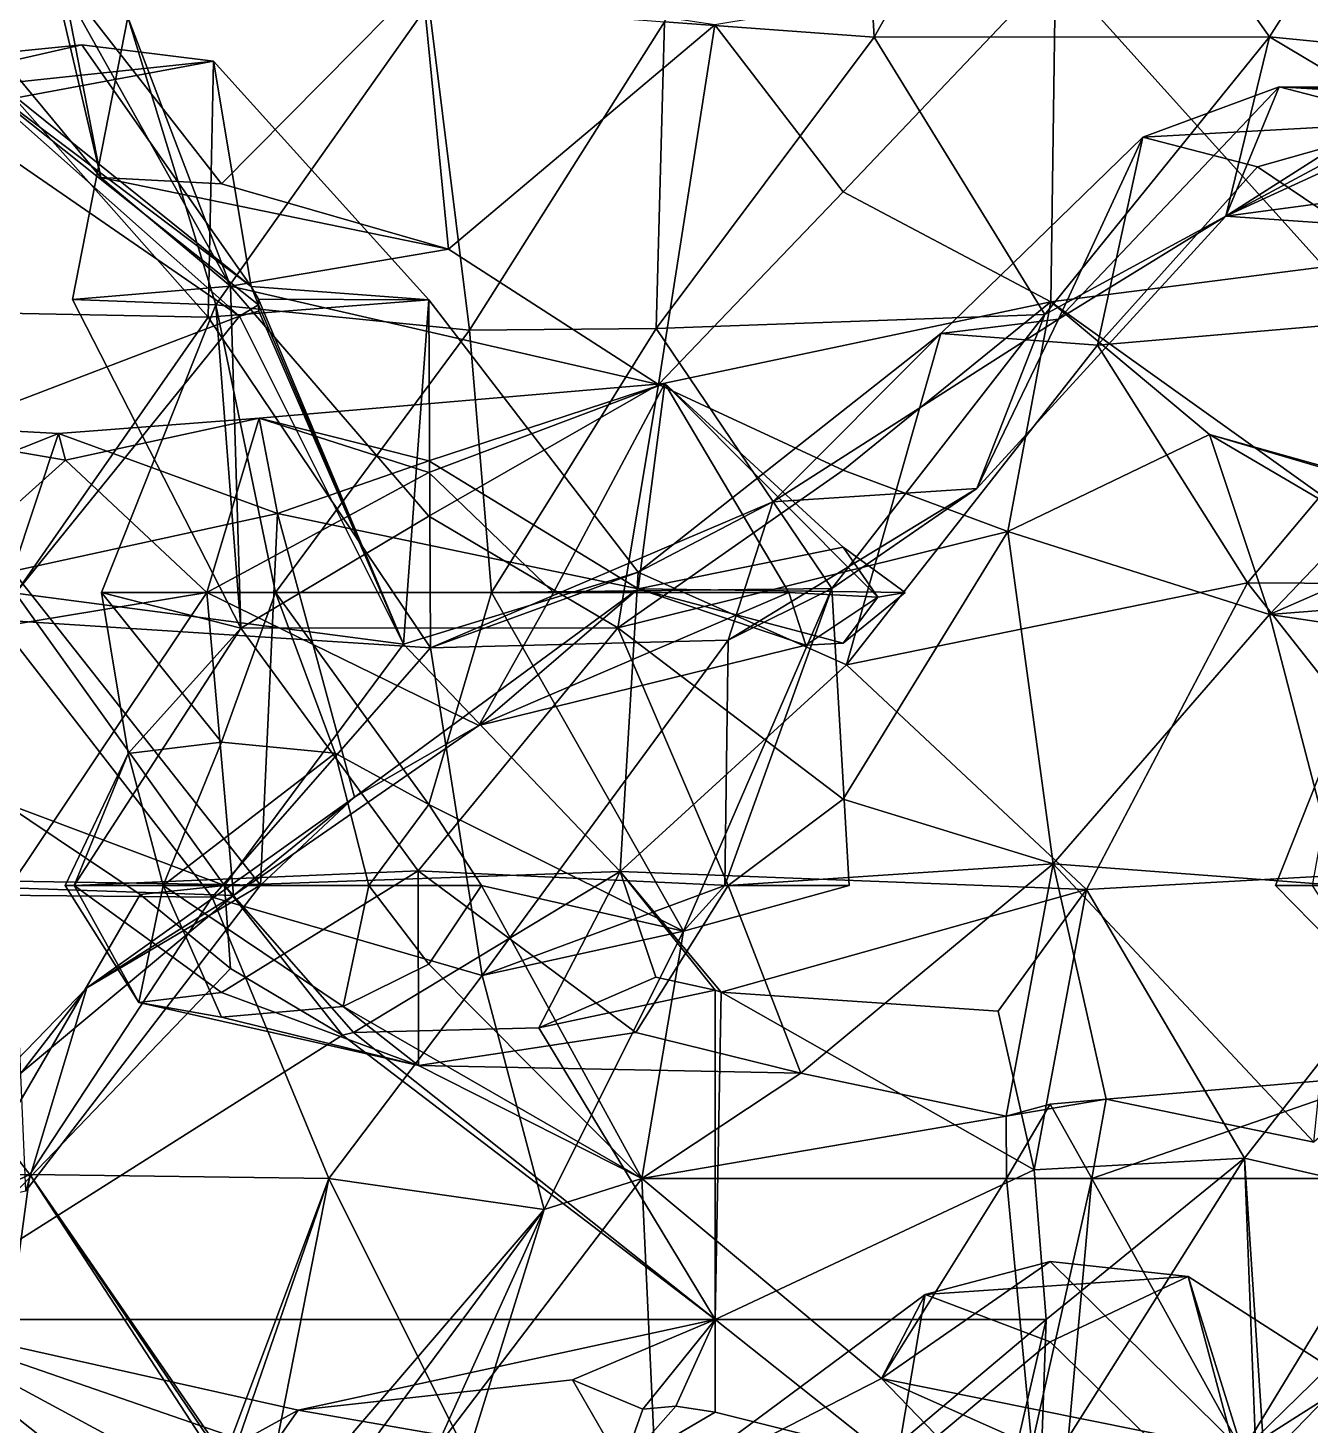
# Model space of a CAD drawing. Extents: x 290083 to 295691, y 4553739 to 4561622.
# Drawn here: x 293978.2 to 294056.2, y 4558589 to 4558674 of the extents above; entities that cross this region are included whole.
import ezdxf

# ---------------------------------------------------------------- set-up
doc = ezdxf.new("R2010")
doc.units = 0
doc.layers.add('Au_ppm_Pref_-_0_3', color=7, linetype='CONTINUOUS')

msp = doc.modelspace()

# ---------------------------------------------------------------- linework, layer by layer
at = {"layer": 'Au_ppm_Pref_-_0_3'}
for points in [[(294016.916, 4558674.368, 1918.047), (294028.499, 4558693.715, 1918.579), (294029.667, 4558673.424, 1922.829)], [(294028.499, 4558693.715, 1918.579), (294040.315, 4558692.328, 1924.568), (294029.667, 4558673.424, 1922.829)], [(294053.712, 4558673.447, 1924.016), (294029.667, 4558673.424, 1922.829), (294040.315, 4558692.328, 1924.568)], [(294065.306, 4558691.689, 1924.691), (294053.712, 4558673.447, 1924.016), (294040.315, 4558692.328, 1924.568)], [(294053.712, 4558673.447, 1924.016), (294065.306, 4558691.689, 1924.691), (294075.143, 4558671.323, 1921.592)], [(293971.927, 4558677.814, 1894.645), (293982.628, 4558664.892, 1894.645), (293979.605, 4558677.815, 1889.562)], [(293982.628, 4558664.892, 1894.645), (293971.927, 4558677.814, 1894.645), (293980.408, 4558676.379, 1900.608)], [(294002.179, 4558676.847, 1889.788), (293979.605, 4558677.815, 1889.562), (293989.978, 4558664.507, 1891.051)], [(293982.628, 4558664.892, 1894.645), (293989.978, 4558664.507, 1891.051), (293979.605, 4558677.815, 1889.562)], [(294027.775, 4558664.018, 1896.828), (294040.691, 4558677.62, 1896.915), (294019.965, 4558674.182, 1893.951)], [(294027.775, 4558664.018, 1896.828), (294040.411, 4558657.33, 1900.513), (294040.691, 4558677.62, 1896.915)], [(294040.691, 4558677.62, 1896.915), (294040.411, 4558657.33, 1900.513), (294057.039, 4558659.454, 1895.999)], [(294057.039, 4558659.454, 1895.999), (294065.562, 4558675.348, 1894.349), (294040.691, 4558677.62, 1896.915)], [(293982.628, 4558664.892, 1894.645), (293980.408, 4558676.379, 1900.608), (293990.526, 4558658.277, 1900.689)], [(293990.526, 4558658.277, 1900.689), (293980.408, 4558676.379, 1900.608), (293984.266, 4558674.638, 1907.607)], [(294002.179, 4558676.847, 1889.788), (293989.978, 4558664.507, 1891.051), (294003.785, 4558660.525, 1895.251)], [(294002.179, 4558676.847, 1889.788), (294003.785, 4558660.525, 1895.251), (294019.965, 4558674.182, 1893.951)], [(294002.587, 4558675.456, 1912.529), (293989.625, 4558657.149, 1912.502), (293984.266, 4558674.638, 1907.607)], [(294002.587, 4558675.456, 1912.529), (294005.061, 4558655.601, 1917.782), (293989.625, 4558657.149, 1912.502)], [(294016.916, 4558674.368, 1918.047), (294005.061, 4558655.601, 1917.782), (294002.587, 4558675.456, 1912.529)], [(293989.625, 4558657.149, 1912.502), (293980.911, 4558657.469, 1906.523), (293984.266, 4558674.638, 1907.607)], [(293990.526, 4558658.277, 1900.689), (293984.266, 4558674.638, 1907.607), (293980.911, 4558657.469, 1906.523)], [(294016.54, 4558652.306, 1899.349), (294019.965, 4558674.182, 1893.951), (294003.785, 4558660.525, 1895.251)], [(294005.061, 4558655.601, 1917.782), (294016.916, 4558674.368, 1918.047), (294016.405, 4558655.707, 1923.175)], [(294016.916, 4558674.368, 1918.047), (294029.667, 4558673.424, 1922.829), (294016.405, 4558655.707, 1923.175)], [(294019.965, 4558674.182, 1893.951), (294016.54, 4558652.306, 1899.349), (294027.775, 4558664.018, 1896.828)], [(293974.353, 4558672.246, 1946.599), (293966.359, 4558669.517, 1943.338), (293981.47, 4558672.969, 1946.454)], [(293966.359, 4558669.517, 1943.338), (293989.49, 4558671.961, 1943.038), (293981.47, 4558672.969, 1946.454)], [(293981.47, 4558672.969, 1946.454), (293991.781, 4558658.268, 1948.618), (293974.353, 4558672.246, 1946.599)], [(293989.49, 4558671.961, 1943.038), (293991.781, 4558658.268, 1948.618), (293981.47, 4558672.969, 1946.454)], [(294040.045, 4558656.57, 1924.365), (294016.405, 4558655.707, 1923.175), (294029.667, 4558673.424, 1922.829)], [(294053.712, 4558673.447, 1924.016), (294040.045, 4558656.57, 1924.365), (294029.667, 4558673.424, 1922.829)], [(294053.712, 4558673.447, 1924.016), (294051.06, 4558662.542, 1930.955), (294040.045, 4558656.57, 1924.365)], [(294053.712, 4558673.447, 1924.016), (294068.164, 4558664.837, 1925.576), (294051.06, 4558662.542, 1930.955)], [(294075.143, 4558671.323, 1921.592), (294068.164, 4558664.837, 1925.576), (294053.712, 4558673.447, 1924.016)], [(293989.49, 4558671.961, 1943.038), (293966.359, 4558669.517, 1943.338), (293977.379, 4558669.718, 1938.076)], [(293991.068, 4558656.452, 1948.889), (293970, 4558670.969, 1946.799), (293973.524, 4558672.003, 1946.64)], [(293973.524, 4558672.003, 1946.64), (293974.353, 4558672.246, 1946.599), (293991.781, 4558658.268, 1948.618)], [(293973.524, 4558672.003, 1946.64), (293992.228, 4558657.158, 1948.784), (293991.068, 4558656.452, 1948.889)], [(293992.228, 4558657.158, 1948.784), (293973.524, 4558672.003, 1946.64), (293991.781, 4558658.268, 1948.618)], [(293989.49, 4558671.961, 1943.038), (293977.379, 4558669.718, 1938.076), (293989.167, 4558656.393, 1936.961)], [(294002.581, 4558657.458, 1942.16), (293989.49, 4558671.961, 1943.038), (293989.167, 4558656.393, 1936.961)], [(294002.581, 4558657.458, 1942.16), (293991.781, 4558658.268, 1948.618), (293989.49, 4558671.961, 1943.038)], [(293970, 4558670.969, 1946.799), (293991.068, 4558656.452, 1948.889), (293973.872, 4558649.899, 1949.885)], [(294054.289, 4558670.406, 1937.227), (294045.997, 4558667.335, 1942.159), (294040.871, 4558656.267, 1936.015)], [(294051.06, 4558662.542, 1930.955), (294054.289, 4558670.406, 1937.227), (294040.871, 4558656.267, 1936.015)], [(294054.289, 4558670.406, 1937.227), (294062.59, 4558668.248, 1941.22), (294045.997, 4558667.335, 1942.159)], [(294051.06, 4558662.542, 1930.955), (294063.321, 4558670.339, 1932.991), (294054.289, 4558670.406, 1937.227)], [(294051.06, 4558662.542, 1930.955), (294064.639, 4558669.822, 1931.872), (294063.321, 4558670.339, 1932.991)], [(294054.289, 4558670.406, 1937.227), (294063.321, 4558670.339, 1932.991), (294067.787, 4558670.073, 1933.062)], [(294054.289, 4558670.406, 1937.227), (294067.787, 4558670.073, 1933.062), (294076.819, 4558669.056, 1937.659)], [(294076.819, 4558669.056, 1937.659), (294062.59, 4558668.248, 1941.22), (294054.289, 4558670.406, 1937.227)], [(293965.51, 4558656.862, 1936.767), (293989.167, 4558656.393, 1936.961), (293977.379, 4558669.718, 1938.076)], [(294064.639, 4558669.822, 1931.872), (294051.06, 4558662.542, 1930.955), (294066.597, 4558669.678, 1931.832)], [(294066.597, 4558669.678, 1931.832), (294051.06, 4558662.542, 1930.955), (294081.242, 4558660.462, 1930.363)], [(294062.59, 4558668.248, 1941.22), (294052.974, 4558665.535, 1944.848), (294045.997, 4558667.335, 1942.159)], [(294062.59, 4558668.248, 1941.22), (294066.151, 4558656.666, 1946.182), (294052.974, 4558665.535, 1944.848)], [(294043.242, 4558654.69, 1945.821), (294033.72, 4558655.412, 1942.159), (294045.997, 4558667.335, 1942.159)], [(294045.997, 4558667.335, 1942.159), (294033.72, 4558655.412, 1942.159), (294040.871, 4558656.267, 1936.015)], [(294043.242, 4558654.69, 1945.821), (294045.997, 4558667.335, 1942.159), (294052.974, 4558665.535, 1944.848)], [(294043.242, 4558654.69, 1945.821), (294052.974, 4558665.535, 1944.848), (294066.151, 4558656.666, 1946.182)], [(294003.785, 4558660.525, 1895.251), (293982.628, 4558664.892, 1894.645), (293990.526, 4558658.277, 1900.689)], [(294003.785, 4558660.525, 1895.251), (293989.978, 4558664.507, 1891.051), (293982.628, 4558664.892, 1894.645)], [(294051.06, 4558662.542, 1930.955), (294068.164, 4558664.837, 1925.576), (294081.242, 4558660.462, 1930.363)], [(294040.411, 4558657.33, 1900.513), (294027.775, 4558664.018, 1896.828), (294016.54, 4558652.306, 1899.349)], [(294035.904, 4558645.973, 1930.281), (294051.06, 4558662.542, 1930.955), (294040.871, 4558656.267, 1936.015)], [(294040.045, 4558656.57, 1924.365), (294051.06, 4558662.542, 1930.955), (294035.904, 4558645.973, 1930.281)], [(294003.785, 4558660.525, 1895.251), (293990.526, 4558658.277, 1900.689), (294016.54, 4558652.306, 1899.349)], [(294057.039, 4558659.454, 1895.999), (294040.411, 4558657.33, 1900.513), (294059.297, 4558643.833, 1900.584)], [(293990.526, 4558658.277, 1900.689), (293980.911, 4558657.469, 1906.523), (293991.142, 4558637.481, 1907.795)], [(294002.577, 4558644.297, 1902.133), (294016.54, 4558652.306, 1899.349), (293990.526, 4558658.277, 1900.689)], [(294002.577, 4558644.297, 1902.133), (293990.526, 4558658.277, 1900.689), (293991.142, 4558637.481, 1907.795)], [(293992.228, 4558657.158, 1948.784), (293991.781, 4558658.268, 1948.618), (293992.227, 4558657.493, 1948.733)], [(294002.581, 4558657.458, 1942.16), (293992.227, 4558657.493, 1948.733), (293991.781, 4558658.268, 1948.618)], [(293992.227, 4558657.493, 1948.733), (294001.045, 4558636.514, 1946.331), (293992.228, 4558657.158, 1948.784)], [(294002.581, 4558657.458, 1942.16), (294001.045, 4558636.514, 1946.331), (293992.227, 4558657.493, 1948.733)], [(293965.51, 4558656.862, 1936.767), (293976.304, 4558637.996, 1936.796), (293989.167, 4558656.393, 1936.961)], [(293980.911, 4558657.469, 1906.523), (293989.625, 4558657.149, 1912.502), (293991.142, 4558637.481, 1907.795)], [(293993.259, 4558639.651, 1917.85), (293982.676, 4558639.651, 1912.463), (293989.625, 4558657.149, 1912.502)], [(293982.676, 4558639.651, 1912.463), (293991.142, 4558637.481, 1907.795), (293989.625, 4558657.149, 1912.502)], [(294002.581, 4558657.458, 1942.16), (293989.167, 4558656.393, 1936.961), (294002.682, 4558636.284, 1937.293)], [(294005.061, 4558655.601, 1917.782), (293993.259, 4558639.651, 1917.85), (293989.625, 4558657.149, 1912.502)], [(293991.068, 4558656.452, 1948.889), (293992.228, 4558657.158, 1948.784), (293992.232, 4558656.756, 1948.842)], [(294001.045, 4558636.514, 1946.331), (293991.068, 4558656.452, 1948.889), (293992.232, 4558656.756, 1948.842)], [(293992.228, 4558657.158, 1948.784), (294001.045, 4558636.514, 1946.331), (293992.232, 4558656.756, 1948.842)], [(294002.581, 4558657.458, 1942.16), (294015.314, 4558640.882, 1942.318), (294001.045, 4558636.514, 1946.331)], [(294002.581, 4558657.458, 1942.16), (294002.682, 4558636.284, 1937.293), (294015.314, 4558640.882, 1942.318)], [(294027.775, 4558647.087, 1903.063), (294040.411, 4558657.33, 1900.513), (294016.54, 4558652.306, 1899.349)], [(294037.791, 4558643.361, 1907.606), (294040.411, 4558657.33, 1900.513), (294027.775, 4558647.087, 1903.063)], [(294050.065, 4558649.253, 1905.156), (294040.411, 4558657.33, 1900.513), (294037.791, 4558643.361, 1907.606)], [(294040.411, 4558657.33, 1900.513), (294050.065, 4558649.253, 1905.156), (294059.297, 4558643.833, 1900.584)], [(294066.151, 4558656.666, 1946.182), (294052.363, 4558640.239, 1948.491), (294043.242, 4558654.69, 1945.821)], [(294076.579, 4558640.105, 1947.312), (294052.363, 4558640.239, 1948.491), (294066.151, 4558656.666, 1946.182)], [(293977.443, 4558639.602, 1948.167), (293973.872, 4558649.899, 1949.885), (293991.068, 4558656.452, 1948.889)], [(293976.304, 4558637.996, 1936.796), (294002.682, 4558636.284, 1937.293), (293989.167, 4558656.393, 1936.961)], [(293991.068, 4558656.452, 1948.889), (294001.045, 4558636.514, 1946.331), (293977.443, 4558639.602, 1948.167)], [(294027.09, 4558639.893, 1924.468), (294016.405, 4558655.707, 1923.175), (294040.045, 4558656.57, 1924.365)], [(294040.871, 4558656.267, 1936.015), (294033.72, 4558655.412, 1942.159), (294023.496, 4558645.176, 1936.391)], [(294040.871, 4558656.267, 1936.015), (294023.496, 4558645.176, 1936.391), (294035.904, 4558645.973, 1930.281)], [(294035.904, 4558645.973, 1930.281), (294027.09, 4558639.893, 1924.468), (294040.045, 4558656.57, 1924.365)], [(294006.383, 4558639.651, 1922.547), (293993.259, 4558639.651, 1917.85), (294005.061, 4558655.601, 1917.782)], [(294006.383, 4558639.651, 1922.547), (294005.061, 4558655.601, 1917.782), (294016.405, 4558655.707, 1923.175)], [(294016.405, 4558655.707, 1923.175), (294027.09, 4558639.893, 1924.468), (294006.383, 4558639.651, 1922.547)], [(294027.972, 4558635.263, 1947.659), (294015.314, 4558640.882, 1942.318), (294033.72, 4558655.412, 1942.159)], [(294033.72, 4558655.412, 1942.159), (294015.314, 4558640.882, 1942.318), (294023.496, 4558645.176, 1936.391)], [(294043.242, 4558654.69, 1945.821), (294027.972, 4558635.263, 1947.659), (294033.72, 4558655.412, 1942.159)], [(294043.242, 4558654.69, 1945.821), (294052.363, 4558640.239, 1948.491), (294027.972, 4558635.263, 1947.659)], [(293992.266, 4558650.262, 1878.15), (294016.927, 4558652.362, 1876.827), (294002.577, 4558647.67, 1879.5)], [(294016.927, 4558652.362, 1876.827), (293992.266, 4558650.262, 1878.15), (294002.577, 4558646.953, 1874.393)], [(294002.577, 4558647.67, 1879.5), (294016.927, 4558652.362, 1876.827), (294015.314, 4558639.885, 1882.702)], [(294016.927, 4558652.362, 1876.827), (294002.577, 4558646.953, 1874.393), (294010.17, 4558639.651, 1873.247)], [(294014.078, 4558637.512, 1906.039), (294016.54, 4558652.306, 1899.349), (294002.577, 4558644.297, 1902.133)], [(294016.927, 4558652.362, 1876.827), (294010.17, 4558639.651, 1873.247), (294024.476, 4558639.651, 1875.271)], [(294014.078, 4558637.512, 1906.039), (294027.775, 4558647.087, 1903.063), (294016.54, 4558652.306, 1899.349)], [(294027.775, 4558642.409, 1877.746), (294015.314, 4558639.885, 1882.702), (294016.927, 4558652.362, 1876.827)], [(294024.476, 4558639.651, 1875.271), (294029.892, 4558639.367, 1876.194), (294016.927, 4558652.362, 1876.827)], [(294016.927, 4558652.362, 1876.827), (294029.892, 4558639.367, 1876.194), (294027.775, 4558642.409, 1877.746)], [(293980.061, 4558649.324, 1881.316), (293963.326, 4558642.668, 1883.354), (293966.922, 4558650.032, 1878.296)], [(293966.922, 4558650.032, 1878.296), (293980.474, 4558647.698, 1875.603), (293980.061, 4558649.324, 1881.316)], [(293966.922, 4558650.032, 1878.296), (293967.569, 4558636.096, 1873.387), (293980.474, 4558647.698, 1875.603)], [(293980.474, 4558647.698, 1875.603), (293992.266, 4558650.262, 1878.15), (293980.061, 4558649.324, 1881.316)], [(293993.383, 4558644.463, 1884.521), (293980.061, 4558649.324, 1881.316), (293992.266, 4558650.262, 1878.15)], [(293992.266, 4558650.262, 1878.15), (293980.474, 4558647.698, 1875.603), (293989.078, 4558639.651, 1873.307)], [(293989.078, 4558639.651, 1873.307), (294002.577, 4558646.953, 1874.393), (293992.266, 4558650.262, 1878.15)], [(294002.577, 4558647.67, 1879.5), (293993.383, 4558644.463, 1884.521), (293992.266, 4558650.262, 1878.15)], [(293977.281, 4558640.96, 1888.849), (293963.326, 4558642.668, 1883.354), (293980.061, 4558649.324, 1881.316)], [(293993.383, 4558644.463, 1884.521), (293977.281, 4558640.96, 1888.849), (293980.061, 4558649.324, 1881.316)], [(294050.065, 4558649.253, 1905.156), (294037.791, 4558643.361, 1907.606), (294053.704, 4558638.314, 1910.471)], [(294061.071, 4558646.017, 1906.523), (294050.065, 4558649.253, 1905.156), (294053.704, 4558638.314, 1910.471)], [(294065.573, 4558644.919, 1904.767), (294059.297, 4558643.833, 1900.584), (294050.065, 4558649.253, 1905.156)], [(294065.573, 4558644.919, 1904.767), (294050.065, 4558649.253, 1905.156), (294061.071, 4558646.017, 1906.523)], [(293980.474, 4558647.698, 1875.603), (293967.569, 4558636.096, 1873.387), (293989.078, 4558639.651, 1873.307)], [(293993.383, 4558644.463, 1884.521), (294002.577, 4558647.67, 1879.5), (294015.314, 4558639.885, 1882.702)], [(293989.078, 4558639.651, 1873.307), (294010.17, 4558639.651, 1873.247), (294002.577, 4558646.953, 1874.393)], [(294027.775, 4558647.087, 1903.063), (294014.078, 4558637.512, 1906.039), (294037.791, 4558643.361, 1907.606)], [(294020.78, 4558636.757, 1931.2), (294035.904, 4558645.973, 1930.281), (294023.496, 4558645.176, 1936.391)], [(294020.78, 4558636.757, 1931.2), (294027.09, 4558639.893, 1924.468), (294035.904, 4558645.973, 1930.281)], [(294061.071, 4558646.017, 1906.523), (294053.704, 4558638.314, 1910.471), (294065.573, 4558643.499, 1907.806)], [(294020.78, 4558636.757, 1931.2), (294023.496, 4558645.176, 1936.391), (294002.682, 4558636.284, 1937.293)], [(294023.496, 4558645.176, 1936.391), (294015.314, 4558640.882, 1942.318), (294002.682, 4558636.284, 1937.293)], [(293992.333, 4558621.858, 1889.081), (293977.281, 4558640.96, 1888.849), (293993.383, 4558644.463, 1884.521)], [(293991.142, 4558637.481, 1907.795), (294014.078, 4558637.512, 1906.039), (294002.577, 4558644.297, 1902.133)], [(293998.055, 4558627.212, 1881.954), (293992.333, 4558621.858, 1889.081), (293993.383, 4558644.463, 1884.521)], [(293998.055, 4558627.212, 1881.954), (293993.383, 4558644.463, 1884.521), (294015.314, 4558639.885, 1882.702)], [(294037.791, 4558643.361, 1907.606), (294014.078, 4558637.512, 1906.039), (294027.775, 4558627.074, 1908.27)], [(294040.546, 4558623.142, 1912.812), (294037.791, 4558643.361, 1907.606), (294027.775, 4558627.074, 1908.27)], [(294040.546, 4558623.142, 1912.812), (294053.704, 4558638.314, 1910.471), (294037.791, 4558643.361, 1907.606)], [(294070.747, 4558639.651, 1908.962), (294065.573, 4558643.499, 1907.806), (294053.704, 4558638.314, 1910.471)], [(294031.547, 4558639.651, 1878.604), (294015.314, 4558639.885, 1882.702), (294027.775, 4558642.409, 1877.746)], [(294029.892, 4558639.367, 1876.194), (294031.547, 4558639.651, 1878.604), (294027.775, 4558642.409, 1877.746)], [(293977.253, 4558622.09, 1894.848), (293977.281, 4558640.96, 1888.849), (293992.333, 4558621.858, 1889.081)], [(294001.045, 4558636.514, 1946.331), (294015.314, 4558640.882, 1942.318), (294014.223, 4558622.68, 1949.468)], [(294027.972, 4558635.263, 1947.659), (294014.223, 4558622.68, 1949.468), (294015.314, 4558640.882, 1942.318)], [(293989.078, 4558639.651, 1873.307), (293967.569, 4558636.096, 1873.387), (293977.064, 4558621.687, 1872.38)], [(293990.692, 4558621.23, 1876.646), (293989.078, 4558639.651, 1873.307), (293977.064, 4558621.687, 1872.38)], [(293989.978, 4558630.546, 1915.367), (293984.295, 4558629.869, 1912.463), (293982.676, 4558639.651, 1912.463)], [(293989.978, 4558630.546, 1915.367), (293982.676, 4558639.651, 1912.463), (293993.259, 4558639.651, 1917.85)], [(293991.142, 4558637.481, 1907.795), (293982.676, 4558639.651, 1912.463), (293984.295, 4558629.869, 1912.463)], [(293989.078, 4558639.651, 1873.307), (293990.692, 4558621.23, 1876.646), (294005.619, 4558631.572, 1875.568)], [(293989.078, 4558639.651, 1873.307), (294005.619, 4558631.572, 1875.568), (294010.17, 4558639.651, 1873.247)], [(293996.889, 4558629.876, 1918.402), (293989.978, 4558630.546, 1915.367), (293993.259, 4558639.651, 1917.85)], [(294002.577, 4558626.76, 1920.044), (293996.889, 4558629.876, 1918.402), (293993.259, 4558639.651, 1917.85)], [(294002.577, 4558626.76, 1920.044), (293993.259, 4558639.651, 1917.85), (294006.383, 4558639.651, 1922.547)], [(293998.055, 4558627.212, 1881.954), (294015.314, 4558639.885, 1882.702), (294005.619, 4558631.572, 1875.568)], [(294018.059, 4558619.048, 1923.911), (294002.577, 4558626.76, 1920.044), (294006.383, 4558639.651, 1922.547)], [(294005.619, 4558631.572, 1875.568), (294015.314, 4558639.885, 1882.702), (294025.517, 4558636.457, 1876.827)], [(294005.619, 4558631.572, 1875.568), (294025.517, 4558636.457, 1876.827), (294024.476, 4558639.651, 1875.271)], [(294005.619, 4558631.572, 1875.568), (294024.476, 4558639.651, 1875.271), (294010.17, 4558639.651, 1873.247)], [(294018.059, 4558619.048, 1923.911), (294006.383, 4558639.651, 1922.547), (294027.09, 4558639.893, 1924.468)], [(294025.517, 4558636.457, 1876.827), (294015.314, 4558639.885, 1882.702), (294027.775, 4558636.572, 1877.853)], [(294027.775, 4558636.572, 1877.853), (294015.314, 4558639.885, 1882.702), (294031.547, 4558639.651, 1878.604)], [(294028.154, 4558621.833, 1924.341), (294018.059, 4558619.048, 1923.911), (294027.09, 4558639.893, 1924.468)], [(294020.78, 4558636.757, 1931.2), (294020.592, 4558621.833, 1929.185), (294027.09, 4558639.893, 1924.468)], [(294020.592, 4558621.833, 1929.185), (294028.154, 4558621.833, 1924.341), (294027.09, 4558639.893, 1924.468)], [(294025.517, 4558636.457, 1876.827), (294029.892, 4558639.367, 1876.194), (294024.476, 4558639.651, 1875.271)], [(294027.775, 4558636.572, 1877.853), (294031.547, 4558639.651, 1878.604), (294029.892, 4558639.367, 1876.194)], [(294027.972, 4558635.263, 1947.659), (294052.363, 4558640.239, 1948.491), (294042.569, 4558621.589, 1949.854)], [(294052.363, 4558640.239, 1948.491), (294066.012, 4558622.903, 1946.63), (294042.569, 4558621.589, 1949.854)], [(294066.012, 4558622.903, 1946.63), (294052.363, 4558640.239, 1948.491), (294076.579, 4558640.105, 1947.312)], [(294065.573, 4558636.547, 1907.558), (294070.747, 4558639.651, 1908.962), (294053.704, 4558638.314, 1910.471)], [(293976.645, 4558626.9, 1951.359), (293977.443, 4558639.602, 1948.167), (293990.161, 4558621.838, 1949.468)], [(294001.045, 4558636.514, 1946.331), (293990.161, 4558621.838, 1949.468), (293977.443, 4558639.602, 1948.167)], [(294025.517, 4558636.457, 1876.827), (294027.775, 4558636.572, 1877.853), (294029.892, 4558639.367, 1876.194)], [(293989.407, 4558621.129, 1936.692), (293976.304, 4558637.996, 1936.796), (293965.064, 4558621.341, 1933.772)], [(293976.304, 4558637.996, 1936.796), (293989.407, 4558621.129, 1936.692), (294002.682, 4558636.284, 1937.293)], [(294040.546, 4558623.142, 1912.812), (294057.997, 4558621.833, 1908.891), (294053.704, 4558638.314, 1910.471)], [(294065.573, 4558636.547, 1907.558), (294053.704, 4558638.314, 1910.471), (294057.997, 4558621.833, 1908.891)], [(294001.938, 4558622.726, 1908.292), (293991.142, 4558637.481, 1907.795), (293981.006, 4558621.833, 1908.233)], [(293984.295, 4558629.869, 1912.463), (293981.006, 4558621.833, 1908.233), (293991.142, 4558637.481, 1907.795)], [(294001.938, 4558622.726, 1908.292), (294014.078, 4558637.512, 1906.039), (293991.142, 4558637.481, 1907.795)], [(294020.784, 4558621.833, 1909.819), (294014.078, 4558637.512, 1906.039), (294001.938, 4558622.726, 1908.292)], [(294014.078, 4558637.512, 1906.039), (294020.784, 4558621.833, 1909.819), (294027.775, 4558627.074, 1908.27)], [(293989.407, 4558621.129, 1936.692), (294005.816, 4558616.349, 1931.742), (294002.682, 4558636.284, 1937.293)], [(294001.045, 4558636.514, 1946.331), (294014.223, 4558622.68, 1949.468), (293990.161, 4558621.838, 1949.468)], [(294020.78, 4558636.757, 1931.2), (294002.682, 4558636.284, 1937.293), (294005.816, 4558616.349, 1931.742)], [(294020.78, 4558636.757, 1931.2), (294005.816, 4558616.349, 1931.742), (294020.592, 4558621.833, 1929.185)], [(294027.972, 4558635.263, 1947.659), (294042.569, 4558621.589, 1949.854), (294014.223, 4558622.68, 1949.468)], [(294054.08, 4558621.833, 1924.341), (294056.319, 4558621.833, 1928.704), (294058.211, 4558632.245, 1924.341)], [(294058.211, 4558632.245, 1924.341), (294059.545, 4558621.833, 1921.5), (294054.08, 4558621.833, 1924.341)], [(293998.055, 4558627.212, 1881.954), (294005.619, 4558631.572, 1875.568), (293990.692, 4558621.23, 1876.646)], [(293989.978, 4558630.546, 1915.367), (293986.42, 4558621.833, 1917.056), (293984.295, 4558629.869, 1912.463)], [(293989.978, 4558630.546, 1915.367), (293996.889, 4558629.876, 1918.402), (293986.42, 4558621.833, 1917.056)], [(293980.455, 4558621.833, 1912.463), (293984.295, 4558629.869, 1912.463), (293986.42, 4558621.833, 1917.056)], [(293984.295, 4558629.869, 1912.463), (293980.455, 4558621.833, 1912.463), (293981.006, 4558621.833, 1908.233)], [(293986.42, 4558621.833, 1917.056), (293996.889, 4558629.876, 1918.402), (293998.938, 4558621.833, 1920.117)], [(294002.577, 4558626.76, 1920.044), (293998.938, 4558621.833, 1920.117), (293996.889, 4558629.876, 1918.402)], [(293985.015, 4558621.288, 1950.775), (293970, 4558595.43, 1949.529), (293976.645, 4558626.9, 1951.359)], [(293976.645, 4558626.9, 1951.359), (293990.161, 4558621.838, 1949.468), (293985.015, 4558621.288, 1950.775)], [(293981.779, 4558615.61, 1882.766), (293992.333, 4558621.858, 1889.081), (293998.055, 4558627.212, 1881.954)], [(293981.779, 4558615.61, 1882.766), (293998.055, 4558627.212, 1881.954), (293990.692, 4558621.23, 1876.646)], [(294040.546, 4558623.142, 1912.812), (294027.775, 4558627.074, 1908.27), (294020.784, 4558621.833, 1909.819)], [(294005.775, 4558621.833, 1919.909), (293998.938, 4558621.833, 1920.117), (294002.577, 4558626.76, 1920.044)], [(294018.059, 4558619.048, 1923.911), (294005.775, 4558621.833, 1919.909), (294002.577, 4558626.76, 1920.044)], [(294001.938, 4558622.726, 1908.292), (293981.006, 4558621.833, 1908.233), (293989.978, 4558615.331, 1910.295)], [(294001.956, 4558610.895, 1913.374), (294001.938, 4558622.726, 1908.292), (293989.978, 4558615.331, 1910.295)], [(293997.989, 4558612.901, 1949.889), (293990.161, 4558621.838, 1949.468), (294014.223, 4558622.68, 1949.468)], [(293997.989, 4558612.901, 1949.889), (294014.223, 4558622.68, 1949.468), (294009.269, 4558613.182, 1949.894)], [(294001.956, 4558610.895, 1913.374), (294015.176, 4558612.901, 1909.485), (294001.938, 4558622.726, 1908.292)], [(294020.784, 4558621.833, 1909.819), (294001.938, 4558622.726, 1908.292), (294015.176, 4558612.901, 1909.485)], [(294009.269, 4558613.182, 1949.894), (294014.223, 4558622.68, 1949.468), (294016.391, 4558616.256, 1950.173)], [(294014.223, 4558622.68, 1949.468), (294020, 4558615.457, 1950.09), (294016.391, 4558616.256, 1950.173)], [(294014.223, 4558622.68, 1949.468), (294020.368, 4558615.336, 1950.087), (294020, 4558615.457, 1950.09)], [(294020.368, 4558615.336, 1950.087), (294014.223, 4558622.68, 1949.468), (294042.569, 4558621.589, 1949.854)], [(294040.546, 4558623.142, 1912.812), (294020.784, 4558621.833, 1909.819), (294025.198, 4558610.415, 1913.381)], [(294040.546, 4558623.142, 1912.812), (294025.198, 4558610.415, 1913.381), (294037.694, 4558607.806, 1918.402)], [(294040.546, 4558623.142, 1912.812), (294037.694, 4558607.806, 1918.402), (294043.783, 4558608.835, 1918.402)], [(294040.546, 4558623.142, 1912.812), (294043.783, 4558608.835, 1918.402), (294056.405, 4558606.222, 1912.373)], [(294040.546, 4558623.142, 1912.812), (294056.405, 4558606.222, 1912.373), (294057.997, 4558621.833, 1908.891)], [(294042.569, 4558621.589, 1949.854), (294066.012, 4558622.903, 1946.63), (294052.195, 4558605.252, 1947.387)], [(294066.012, 4558622.903, 1946.63), (294067.793, 4558601.665, 1943.552), (294052.195, 4558605.252, 1947.387)], [(293977.253, 4558622.09, 1894.848), (293992.333, 4558621.858, 1889.081), (293978.076, 4558603.273, 1888.919)], [(293981.779, 4558615.61, 1882.766), (293978.076, 4558603.273, 1888.919), (293992.333, 4558621.858, 1889.081)], [(293984.939, 4558614.707, 1912.463), (293980.455, 4558621.833, 1912.463), (293986.42, 4558621.833, 1917.056)], [(293980.455, 4558621.833, 1912.463), (293984.939, 4558614.707, 1912.463), (293981.006, 4558621.833, 1908.233)], [(293984.939, 4558614.707, 1912.463), (293989.978, 4558615.331, 1910.295), (293981.006, 4558621.833, 1908.233)], [(293984.939, 4558614.707, 1912.463), (293986.42, 4558621.833, 1917.056), (293989.978, 4558613.816, 1915.135)], [(293990.161, 4558621.838, 1949.468), (293990.524, 4558616.775, 1950.338), (293985.015, 4558621.288, 1950.775)], [(293997.374, 4558614.475, 1918.402), (293986.42, 4558621.833, 1917.056), (293998.938, 4558621.833, 1920.117)], [(293986.42, 4558621.833, 1917.056), (293997.374, 4558614.475, 1918.402), (293989.978, 4558613.816, 1915.135)], [(293990.161, 4558621.838, 1949.468), (293997.324, 4558612.727, 1949.896), (293990.524, 4558616.775, 1950.338)], [(293997.324, 4558612.727, 1949.896), (293990.161, 4558621.838, 1949.468), (293997.989, 4558612.901, 1949.889)], [(294002.577, 4558617.047, 1919.997), (293997.374, 4558614.475, 1918.402), (293998.938, 4558621.833, 1920.117)], [(294005.775, 4558621.833, 1919.909), (294002.577, 4558617.047, 1919.997), (293998.938, 4558621.833, 1920.117)], [(294015.54, 4558604.01, 1918.406), (294002.577, 4558617.047, 1919.997), (294005.775, 4558621.833, 1919.909)], [(294015.54, 4558604.01, 1918.406), (294005.775, 4558621.833, 1919.909), (294018.059, 4558619.048, 1923.911)], [(294005.816, 4558616.349, 1931.742), (294018.059, 4558619.048, 1923.911), (294020.592, 4558621.833, 1929.185)], [(294025.198, 4558610.415, 1913.381), (294020.784, 4558621.833, 1909.819), (294015.176, 4558612.901, 1909.485)], [(294020.592, 4558621.833, 1929.185), (294018.059, 4558619.048, 1923.911), (294028.154, 4558621.833, 1924.341)], [(294060.755, 4558615.019, 1924.341), (294056.319, 4558621.833, 1928.704), (294054.08, 4558621.833, 1924.341)], [(294054.08, 4558621.833, 1924.341), (294059.545, 4558621.833, 1921.5), (294060.755, 4558615.019, 1924.341)], [(293950.74, 4558604.084, 1934.796), (293978.32, 4558604.247, 1935.542), (293965.064, 4558621.341, 1933.772)], [(293989.407, 4558621.129, 1936.692), (293965.064, 4558621.341, 1933.772), (293978.32, 4558604.247, 1935.542)], [(293990.524, 4558616.775, 1950.338), (293970, 4558595.43, 1949.529), (293985.015, 4558621.288, 1950.775)], [(293977.064, 4558621.687, 1872.38), (293972.48, 4558606.017, 1876.717), (293990.692, 4558621.23, 1876.646)], [(293981.779, 4558615.61, 1882.766), (293990.692, 4558621.23, 1876.646), (293972.48, 4558606.017, 1876.717)], [(293989.407, 4558621.129, 1936.692), (293978.32, 4558604.247, 1935.542), (293996.5, 4558604.015, 1931.247)], [(293989.407, 4558621.129, 1936.692), (293996.5, 4558604.015, 1931.247), (294005.816, 4558616.349, 1931.742)], [(294020.368, 4558615.336, 1950.087), (294042.569, 4558621.589, 1949.854), (294037.216, 4558614.198, 1950.354)], [(294037.216, 4558614.198, 1950.354), (294042.569, 4558621.589, 1949.854), (294039.388, 4558604.542, 1949.481)], [(294039.388, 4558604.542, 1949.481), (294042.569, 4558621.589, 1949.854), (294052.195, 4558605.252, 1947.387)], [(294005.816, 4558616.349, 1931.742), (294009.589, 4558602.13, 1925.285), (294018.059, 4558619.048, 1923.911)], [(294015.54, 4558604.01, 1918.406), (294018.059, 4558619.048, 1923.911), (294009.589, 4558602.13, 1925.285)], [(293997.324, 4558612.727, 1949.896), (293970, 4558595.43, 1949.529), (293990.524, 4558616.775, 1950.338)], [(294015.54, 4558604.01, 1918.406), (293997.374, 4558614.475, 1918.402), (294002.577, 4558617.047, 1919.997)], [(293996.5, 4558604.015, 1931.247), (294009.589, 4558602.13, 1925.285), (294005.816, 4558616.349, 1931.742)], [(294020, 4558615.457, 1950.09), (294009.269, 4558613.182, 1949.894), (294016.391, 4558616.256, 1950.173)], [(293971.052, 4558601.734, 1882.766), (293978.076, 4558603.273, 1888.919), (293981.779, 4558615.61, 1882.766)], [(293971.052, 4558601.734, 1882.766), (293981.779, 4558615.61, 1882.766), (293972.48, 4558606.017, 1876.717)], [(294001.956, 4558610.895, 1913.374), (293989.978, 4558615.331, 1910.295), (293984.939, 4558614.707, 1912.463)], [(294020, 4558595.43, 1948.179), (294009.269, 4558613.182, 1949.894), (294020, 4558615.457, 1950.09)], [(294020.368, 4558615.336, 1950.087), (294020, 4558595.43, 1948.179), (294020, 4558615.457, 1950.09)], [(294039.388, 4558604.542, 1949.481), (294020, 4558595.43, 1948.179), (294020.368, 4558615.336, 1950.087)], [(294037.216, 4558614.198, 1950.354), (294039.388, 4558604.542, 1949.481), (294020.368, 4558615.336, 1950.087)], [(294001.956, 4558610.895, 1913.374), (293984.939, 4558614.707, 1912.463), (293989.978, 4558613.816, 1915.135)], [(293989.978, 4558613.816, 1915.135), (293997.374, 4558614.475, 1918.402), (294001.956, 4558610.895, 1913.374)], [(294015.54, 4558604.01, 1918.406), (294001.956, 4558610.895, 1913.374), (293997.374, 4558614.475, 1918.402)], [(294020, 4558595.43, 1948.179), (293970, 4558595.43, 1949.529), (293997.324, 4558612.727, 1949.896)], [(294020, 4558595.43, 1948.179), (293997.324, 4558612.727, 1949.896), (293997.989, 4558612.901, 1949.889)], [(294020, 4558595.43, 1948.179), (293997.989, 4558612.901, 1949.889), (294009.269, 4558613.182, 1949.894)], [(294001.956, 4558610.895, 1913.374), (294025.198, 4558610.415, 1913.381), (294015.176, 4558612.901, 1909.485)], [(294015.54, 4558604.01, 1918.406), (294025.198, 4558610.415, 1913.381), (294001.956, 4558610.895, 1913.374)], [(294015.54, 4558604.01, 1918.406), (294037.694, 4558607.806, 1918.402), (294025.198, 4558610.415, 1913.381)], [(294042.897, 4558604.015, 1919.591), (294062.168, 4558604.015, 1920.007), (294061.11, 4558610.327, 1918.402)], [(294042.897, 4558604.015, 1919.591), (294061.11, 4558610.327, 1918.402), (294043.783, 4558608.835, 1918.402)], [(294043.783, 4558608.835, 1918.402), (294061.11, 4558610.327, 1918.402), (294056.405, 4558606.222, 1912.373)], [(294037.694, 4558607.806, 1918.402), (294040.375, 4558608.527, 1919.906), (294043.783, 4558608.835, 1918.402)], [(294037.694, 4558607.806, 1918.402), (294037.708, 4558604.015, 1919.659), (294040.375, 4558608.527, 1919.906)], [(294037.708, 4558604.015, 1919.659), (294042.897, 4558604.015, 1919.591), (294040.375, 4558608.527, 1919.906)], [(294040.375, 4558608.527, 1919.906), (294042.897, 4558604.015, 1919.591), (294043.783, 4558608.835, 1918.402)], [(294015.54, 4558604.01, 1918.406), (294037.708, 4558604.015, 1919.659), (294037.694, 4558607.806, 1918.402)], [(294039.388, 4558604.542, 1949.481), (294052.195, 4558605.252, 1947.387), (294040.117, 4558595.43, 1948.627)], [(294040.117, 4558595.43, 1948.627), (294052.195, 4558605.252, 1947.387), (294039.788, 4558585.589, 1947.893)], [(294052.195, 4558605.252, 1947.387), (294052.922, 4558586.27, 1942.159), (294039.788, 4558585.589, 1947.893)], [(294052.195, 4558605.252, 1947.387), (294067.793, 4558601.665, 1943.552), (294053.395, 4558586.793, 1942.159)], [(294052.195, 4558605.252, 1947.387), (294053.395, 4558586.793, 1942.159), (294052.922, 4558586.27, 1942.159)], [(293950.74, 4558604.084, 1934.796), (293964.779, 4558597.921, 1932.312), (293978.32, 4558604.247, 1935.542)], [(293964.779, 4558597.921, 1932.312), (293975.309, 4558582.188, 1932.592), (293978.32, 4558604.247, 1935.542)], [(293989.916, 4558586.473, 1936.64), (293978.32, 4558604.247, 1935.542), (293975.309, 4558582.188, 1932.592)], [(293978.32, 4558604.247, 1935.542), (293989.941, 4558587.088, 1936.5), (293990.144, 4558587.082, 1936.453)], [(293978.32, 4558604.247, 1935.542), (293990.144, 4558587.082, 1936.453), (293996.5, 4558604.015, 1931.247)], [(293978.32, 4558604.247, 1935.542), (293989.916, 4558586.473, 1936.64), (293989.941, 4558587.088, 1936.5)], [(293990.144, 4558587.082, 1936.453), (293990.711, 4558587.314, 1936.196), (293996.5, 4558604.015, 1931.247)], [(293990.711, 4558587.314, 1936.196), (293993.076, 4558586.612, 1935.399), (293996.5, 4558604.015, 1931.247)], [(294004.93, 4558587.131, 1930.744), (293996.5, 4558604.015, 1931.247), (293993.076, 4558586.612, 1935.399)], [(293996.5, 4558604.015, 1931.247), (294004.93, 4558587.131, 1930.744), (294009.589, 4558602.13, 1925.285)], [(294015.54, 4558604.01, 1918.406), (294009.589, 4558602.13, 1925.285), (294002.978, 4558587.532, 1918.117)], [(294015.54, 4558604.01, 1918.406), (294002.978, 4558587.532, 1918.117), (294016.436, 4558584.844, 1913.021)], [(294015.54, 4558604.01, 1918.406), (294030.117, 4558591.853, 1917.62), (294037.708, 4558604.015, 1919.659)], [(294015.54, 4558604.01, 1918.406), (294016.436, 4558584.844, 1913.021), (294030.117, 4558591.853, 1917.62)], [(294039.388, 4558604.542, 1949.481), (294040.117, 4558595.43, 1948.627), (294020, 4558595.43, 1948.179)], [(294039.252, 4558587.784, 1924.341), (294037.708, 4558604.015, 1919.659), (294030.117, 4558591.853, 1917.62)], [(294039.252, 4558587.784, 1924.341), (294042.897, 4558604.015, 1919.591), (294037.708, 4558604.015, 1919.659)], [(294039.252, 4558587.784, 1924.341), (294041.427, 4558587.686, 1924.341), (294042.897, 4558604.015, 1919.591)], [(294042.897, 4558604.015, 1919.591), (294041.427, 4558587.686, 1924.341), (294052.064, 4558587.44, 1918.648)], [(294042.897, 4558604.015, 1919.591), (294052.064, 4558587.44, 1918.648), (294062.168, 4558604.015, 1920.007)], [(294052.064, 4558587.44, 1918.648), (294065.573, 4558600.602, 1919.54), (294062.168, 4558604.015, 1920.007)], [(294009.589, 4558602.13, 1925.285), (293997.93, 4558586.404, 1925.764), (293997.949, 4558588.55, 1924.481)], [(294009.589, 4558602.13, 1925.285), (294004.93, 4558587.131, 1930.744), (293997.93, 4558586.404, 1925.764)], [(294002.978, 4558587.532, 1918.117), (294009.589, 4558602.13, 1925.285), (293997.949, 4558588.55, 1924.481)], [(294071.842, 4558586.197, 1939.175), (294053.395, 4558586.793, 1942.159), (294067.793, 4558601.665, 1943.552)], [(294052.064, 4558587.44, 1918.648), (294069.473, 4558598.499, 1918.402), (294065.573, 4558600.602, 1919.54)], [(294032.766, 4558596.958, 1912.463), (294040.375, 4558598.962, 1916.718), (294030.117, 4558591.853, 1917.62)], [(294030.117, 4558591.853, 1917.62), (294040.375, 4558598.962, 1916.718), (294052.064, 4558587.44, 1918.648)], [(294032.766, 4558596.958, 1912.463), (294048.764, 4558598.061, 1912.463), (294040.375, 4558598.962, 1916.718)], [(294040.375, 4558598.962, 1916.718), (294048.764, 4558598.061, 1912.463), (294052.064, 4558587.44, 1918.648)], [(294032.766, 4558596.958, 1912.463), (294040.375, 4558594.082, 1909.834), (294048.764, 4558598.061, 1912.463)], [(294053.159, 4558581.593, 1907.971), (294048.764, 4558598.061, 1912.463), (294040.375, 4558594.082, 1909.834)], [(294053.159, 4558581.593, 1907.971), (294065.201, 4558587.519, 1912.275), (294048.764, 4558598.061, 1912.463)], [(294065.201, 4558587.519, 1912.275), (294052.064, 4558587.44, 1918.648), (294048.764, 4558598.061, 1912.463)], [(294065.201, 4558587.519, 1912.275), (294069.473, 4558598.499, 1918.402), (294052.064, 4558587.44, 1918.648)], [(294032.766, 4558596.958, 1912.463), (294030.117, 4558591.853, 1917.62), (294016.436, 4558584.844, 1913.021)], [(294032.766, 4558596.958, 1912.463), (294016.436, 4558584.844, 1913.021), (294030.942, 4558586.197, 1908.016)], [(294032.766, 4558596.958, 1912.463), (294030.942, 4558586.197, 1908.016), (294040.375, 4558594.082, 1909.834)], [(293970, 4558595.43, 1949.529), (293985.812, 4558582.88, 1949.8), (293977.664, 4558576.923, 1950.701)], [(293988.656, 4558585.369, 1949.585), (293985.812, 4558582.88, 1949.8), (293970, 4558595.43, 1949.529)], [(293991.292, 4558588.087, 1949.362), (293988.656, 4558585.369, 1949.585), (293970, 4558595.43, 1949.529)], [(293994.632, 4558589.921, 1949.17), (293991.292, 4558588.087, 1949.362), (293970, 4558595.43, 1949.529)], [(294020, 4558595.43, 1948.179), (293994.632, 4558589.921, 1949.17), (293970, 4558595.43, 1949.529)], [(294020, 4558595.43, 1948.179), (294011.317, 4558591.76, 1948.618), (293994.632, 4558589.921, 1949.17)], [(294020, 4558595.43, 1948.179), (294015.596, 4558589.989, 1948.6), (294011.317, 4558591.76, 1948.618)], [(294020, 4558595.43, 1948.179), (294017.608, 4558590.162, 1948.537), (294015.596, 4558589.989, 1948.6)], [(294020, 4558595.43, 1948.179), (294020, 4558589.808, 1948.492), (294017.608, 4558590.162, 1948.537)], [(294030.356, 4558587.211, 1948.11), (294020, 4558589.808, 1948.492), (294020, 4558595.43, 1948.179)], [(294040.117, 4558595.43, 1948.627), (294030.356, 4558587.211, 1948.11), (294020, 4558595.43, 1948.179)], [(294040.117, 4558595.43, 1948.627), (294038.431, 4558588.103, 1948.323), (294030.356, 4558587.211, 1948.11)], [(294038.431, 4558588.103, 1948.323), (294040.117, 4558595.43, 1948.627), (294039.788, 4558585.589, 1947.893)], [(294053.159, 4558581.593, 1907.971), (294040.375, 4558594.082, 1909.834), (294030.942, 4558586.197, 1908.016)], [(293994.632, 4558589.921, 1949.17), (294011.317, 4558591.76, 1948.618), (294014.367, 4558586.491, 1947.873)], [(294011.317, 4558591.76, 1948.618), (294015.596, 4558589.989, 1948.6), (294014.367, 4558586.491, 1947.873)], [(294039.252, 4558587.784, 1924.341), (294030.117, 4558591.853, 1917.62), (294035.574, 4558586.197, 1922.078)], [(294030.117, 4558591.853, 1917.62), (294052.064, 4558587.44, 1918.648), (294035.574, 4558586.197, 1922.078)], [(293994.632, 4558589.921, 1949.17), (293991.265, 4558585.128, 1948.774), (293991.292, 4558588.087, 1949.362)], [(293991.265, 4558585.128, 1948.774), (293994.632, 4558589.921, 1949.17), (294014.367, 4558586.491, 1947.873)], [(294015.596, 4558589.989, 1948.6), (294017.608, 4558590.162, 1948.537), (294014.367, 4558586.491, 1947.873)], [(294017.608, 4558590.162, 1948.537), (294020, 4558589.808, 1948.492), (294014.367, 4558586.491, 1947.873)], [(294014.367, 4558586.491, 1947.873), (294020, 4558589.808, 1948.492), (294030.356, 4558587.211, 1948.11)]]:
    msp.add_3dface(points, dxfattribs=at)

doc.saveas('drawing.dxf')
